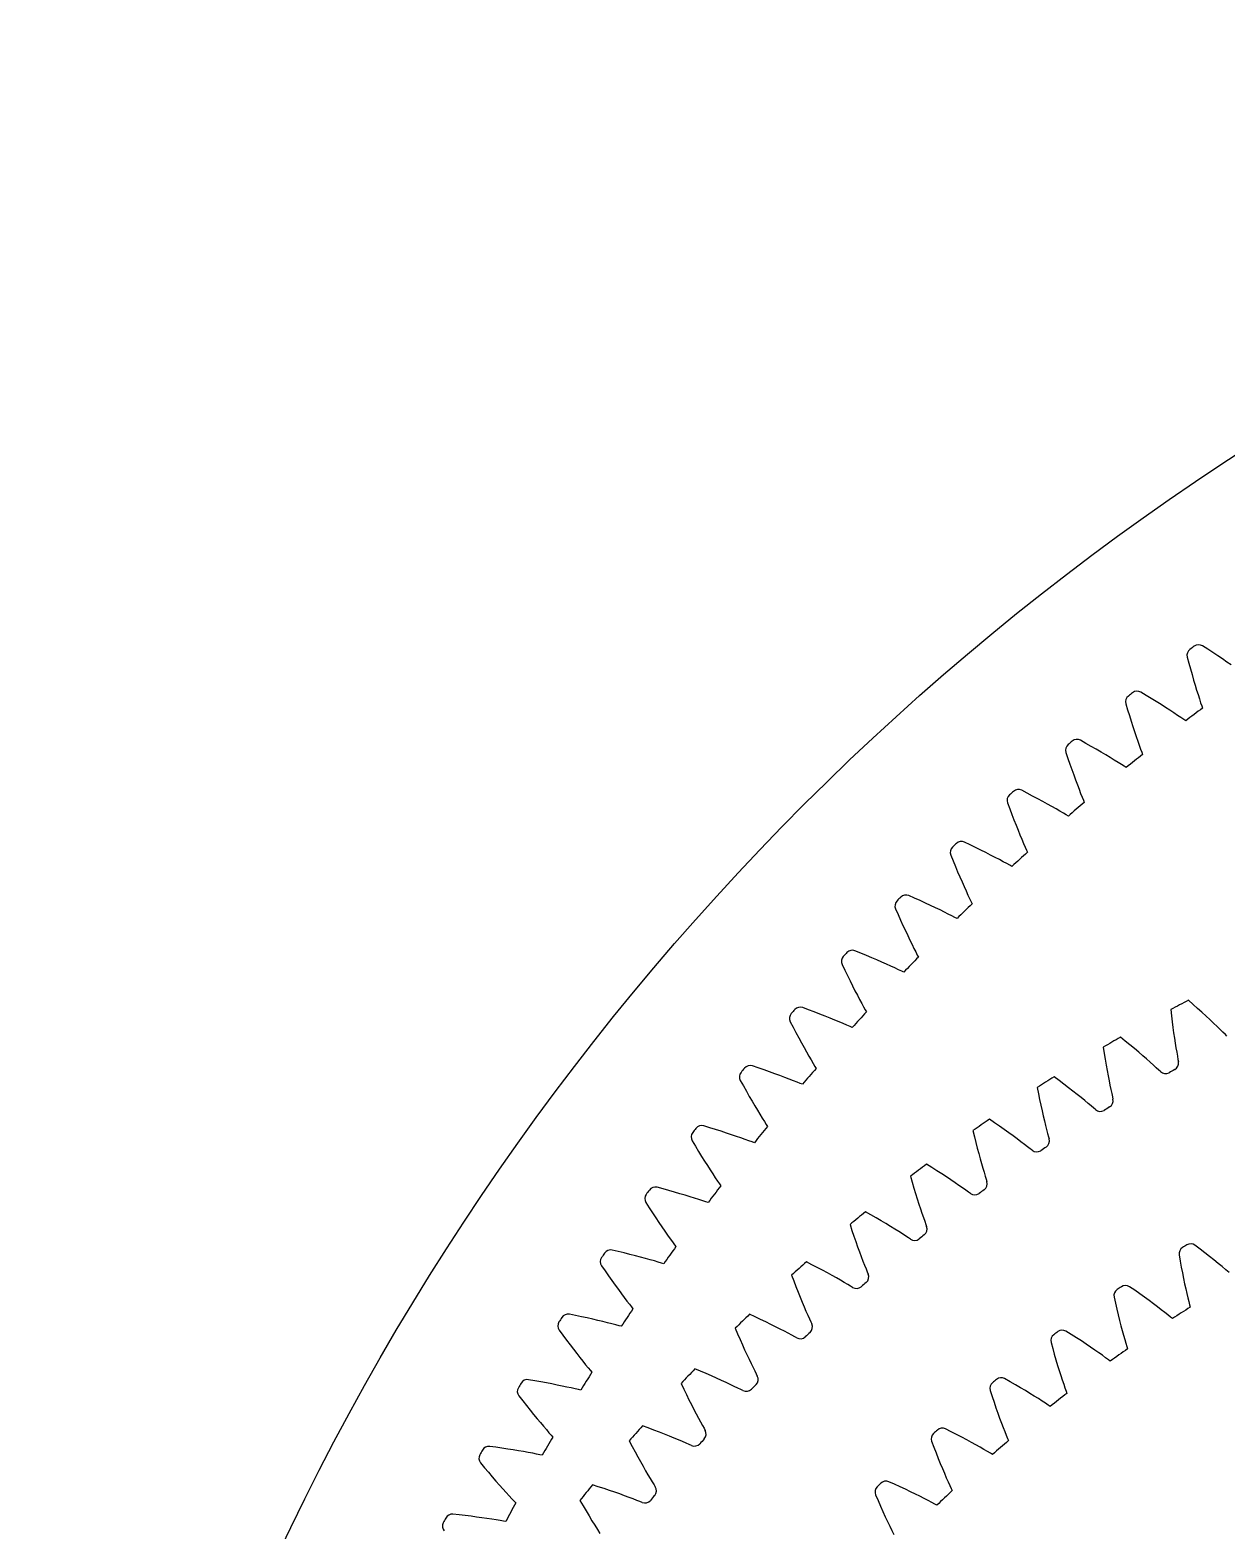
# Model space of a CAD drawing. Header units: millimetres. Extents: x -109 to 109, y -109 to 109.
# Drawn here: x -108.8 to -59.5, y 47 to 108.8 of the extents above; entities that cross this region are included whole.
import ezdxf

# ---------------------------------------------------------------- set-up
doc = ezdxf.new("R2010")
doc.units = ezdxf.units.MM

msp = doc.modelspace()

# ---------------------------------------------------------------- linework, layer by layer
at = {"layer": 'fixed_ring'}
for p, q in [((-60.30331, 83.280841), (-60.520012, 83.420459)), ((-61.148056, 82.961197), (-61.080702, 82.712367)), ((-60.093975, 83.144566), (-60.30331, 83.280841)), ((-59.892853, 83.011707), (-60.093975, 83.144566)), ((-59.700412, 82.882757), (-59.892853, 83.011707)), ((-59.517244, 82.758312), (-59.700412, 82.882757)), ((-59.344129, 82.639116), (-59.517244, 82.758312)), ((-61.080702, 82.712367), (-61.0143, 82.47157)), ((-61.0143, 82.47157), (-60.948664, 82.239636)), ((-60.948664, 82.239636), (-60.884121, 82.017159)), ((-62.839348, 81.384299), (-63.060247, 81.517177)), ((-60.884121, 82.017159), (-60.82106, 81.804886)), ((-60.82106, 81.804886), (-60.759953, 81.603782)), ((-60.759953, 81.603782), (-60.701406, 81.415159)), ((-63.67385, 81.038792), (-63.598864, 80.792154)), ((-62.625915, 81.254534), (-62.839348, 81.384299)), ((-62.420797, 81.127933), (-62.625915, 81.254534)), ((-62.224476, 81.00497), (-62.420797, 81.127933)), ((-62.037564, 80.886224), (-62.224476, 81.00497)), ((-60.701406, 81.415159), (-60.646233, 81.240902)), ((-60.646233, 81.240902), (-60.595648, 81.084004)), ((-60.595648, 81.084004), (-60.551795, 80.950143)), ((-60.551795, 80.950143), (-60.521503, 80.858813)), ((-63.598864, 80.792154), (-63.525079, 80.553516)), ((-63.525079, 80.553516), (-63.452332, 80.323714)), ((-63.452332, 80.323714), (-63.380968, 80.10333)), ((-61.86086, 80.772416), (-62.037564, 80.886224)), ((-61.695459, 80.664484), (-61.86086, 80.772416)), ((-61.542953, 80.563731), (-61.695459, 80.664484)), ((-61.405888, 80.472139), (-61.542953, 80.563731)), ((-61.289138, 80.393328), (-61.405888, 80.472139)), ((-61.209585, 80.339198), (-61.289138, 80.393328)), ((-63.380968, 80.10333), (-63.3114, 79.893099)), ((-63.3114, 79.893099), (-63.244129, 79.693973)), ((-63.244129, 79.693973), (-63.179801, 79.507242)), ((-65.315779, 79.410558), (-65.540665, 79.536571)), ((-65.098451, 79.287428), (-65.315779, 79.410558)), ((-64.889532, 79.167203), (-65.098451, 79.287428)), ((-64.689517, 79.050345), (-64.889532, 79.167203)), ((-64.499036, 78.937411), (-64.689517, 79.050345)), ((-63.179801, 79.507242), (-63.119288, 79.334766)), ((-63.119288, 79.334766), (-63.063895, 79.179501)), ((-63.063895, 79.179501), (-63.015941, 79.047054)), ((-63.015941, 79.047054), (-62.98285, 78.9567)), ((-66.139245, 79.039517), (-66.0567, 78.795305)), ((-66.0567, 78.795305), (-65.9756, 78.559053)), ((-65.9756, 78.559053), (-65.895811, 78.331599)), ((-64.318912, 78.829098), (-64.499036, 78.937411)), ((-64.150266, 78.726311), (-64.318912, 78.829098)), ((-63.994729, 78.630302), (-64.150266, 78.726311)), ((-63.854909, 78.542975), (-63.994729, 78.630302)), ((-63.735787, 78.467796), (-63.854909, 78.542975)), ((-63.654605, 78.416142), (-63.735787, 78.467796)), ((-65.895811, 78.331599), (-65.817695, 78.113518)), ((-65.817695, 78.113518), (-65.741685, 77.905529)), ((-65.741685, 77.905529), (-65.668314, 77.708569)), ((-67.730253, 77.361492), (-67.958913, 77.48052)), ((-67.509237, 77.245113), (-67.730253, 77.361492)), ((-67.296714, 77.131379), (-67.509237, 77.245113)), ((-65.668314, 77.708569), (-65.598266, 77.523907)), ((-65.598266, 77.523907), (-65.532471, 77.353377)), ((-65.532471, 77.353377), (-65.472323, 77.199892)), ((-65.472323, 77.199892), (-65.420313, 77.068984)), ((-68.541903, 76.965268), (-68.451877, 76.723714)), ((-68.451877, 76.723714), (-68.36354, 76.490071)), ((-67.093196, 77.020735), (-67.296714, 77.131379)), ((-66.899328, 76.913721), (-67.093196, 77.020735)), ((-66.715953, 76.811007), (-66.899328, 76.913721)), ((-66.544222, 76.713462), (-66.715953, 76.811007)), ((-66.385802, 76.622288), (-66.544222, 76.713462)), ((-66.243359, 76.539308), (-66.385802, 76.622288)), ((-65.420313, 77.068984), (-65.384455, 76.979692)), ((-68.36354, 76.490071), (-68.276784, 76.265183)), ((-68.276784, 76.265183), (-68.191989, 76.04961)), ((-68.191989, 76.04961), (-68.10961, 75.844061)), ((-66.121979, 76.467833), (-66.243359, 76.539308)), ((-66.039244, 76.418703), (-66.121979, 76.467833)), ((-70.080482, 75.239044), (-70.312699, 75.350974)), ((-68.10961, 75.844061), (-68.030209, 75.649454)), ((-68.030209, 75.649454), (-67.954507, 75.467037)), ((-67.954507, 75.467037), (-67.883492, 75.298614)), ((-70.879545, 74.818013), (-70.782122, 74.579346)), ((-69.855986, 75.129526), (-70.080482, 75.239044)), ((-69.640062, 75.022391), (-69.855986, 75.129526)), ((-69.433233, 74.918067), (-69.640062, 75.022391)), ((-69.236162, 74.817074), (-69.433233, 74.918067)), ((-69.049711, 74.720055), (-69.236162, 74.817074)), ((-68.875057, 74.627845), (-69.049711, 74.720055)), ((-67.883492, 75.298614), (-67.818646, 75.147053)), ((-67.818646, 75.147053), (-67.762629, 75.017809)), ((-67.762629, 75.017809), (-67.724039, 74.929664)), ((-70.782122, 74.579346), (-70.686633, 74.348534)), ((-70.686633, 74.348534), (-70.592992, 74.126424)), ((-70.592992, 74.126424), (-70.501599, 73.913565)), ((-68.713905, 74.541593), (-68.875057, 74.627845)), ((-68.568974, 74.463039), (-68.713905, 74.541593)), ((-68.44545, 74.395336), (-68.568974, 74.463039)), ((-68.361242, 74.348777), (-68.44545, 74.395336)), ((-70.501599, 73.913565), (-70.412929, 73.71065)), ((-70.412929, 73.71065), (-70.327573, 73.51858)), ((-70.327573, 73.51858), (-70.24629, 73.338581)), ((-72.364235, 73.045227), (-72.599789, 73.149953)), ((-72.136473, 72.942675), (-72.364235, 73.045227)), ((-71.917352, 72.842239), (-72.136473, 72.942675)), ((-70.24629, 73.338581), (-70.170121, 73.172425)), ((-70.170121, 73.172425), (-70.100639, 73.022933)), ((-70.100639, 73.022933), (-70.040668, 72.895476)), ((-70.040668, 72.895476), (-69.999382, 72.808561)), ((-73.149953, 72.599789), (-73.045227, 72.364235)), ((-73.045227, 72.364235), (-72.942675, 72.136473)), ((-71.707409, 72.744334), (-71.917352, 72.842239)), ((-71.50732, 72.649458), (-71.707409, 72.744334)), ((-71.31797, 72.558227), (-71.50732, 72.649458)), ((-71.14056, 72.471439), (-71.31797, 72.558227)), ((-70.976828, 72.39019), (-71.14056, 72.471439)), ((-70.829547, 72.316137), (-70.976828, 72.39019)), ((-70.703996, 72.25227), (-70.829547, 72.316137)), ((-70.618394, 72.208327), (-70.703996, 72.25227)), ((-72.942675, 72.136473), (-72.842239, 71.917352)), ((-72.842239, 71.917352), (-72.744334, 71.707409)), ((-72.744334, 71.707409), (-72.649458, 71.50732)), ((-72.649458, 71.50732), (-72.558227, 71.31797)), ((-72.558227, 71.31797), (-72.471439, 71.14056)), ((-72.471439, 71.14056), (-72.39019, 70.976828)), ((-74.579346, 70.782122), (-74.818013, 70.879545)), ((-74.348534, 70.686633), (-74.579346, 70.782122)), ((-74.126424, 70.592992), (-74.348534, 70.686633)), ((-73.913565, 70.501599), (-74.126424, 70.592992)), ((-73.71065, 70.412929), (-73.913565, 70.501599)), ((-73.51858, 70.327573), (-73.71065, 70.412929)), ((-72.39019, 70.976828), (-72.316137, 70.829547)), ((-72.316137, 70.829547), (-72.25227, 70.703996)), ((-72.25227, 70.703996), (-72.208327, 70.618394)), ((-75.350974, 70.312699), (-75.239044, 70.080482)), ((-75.239044, 70.080482), (-75.129526, 69.855986)), ((-75.129526, 69.855986), (-75.022391, 69.640062)), ((-73.338581, 70.24629), (-73.51858, 70.327573)), ((-73.172425, 70.170121), (-73.338581, 70.24629)), ((-73.022933, 70.100639), (-73.172425, 70.170121)), ((-72.895476, 70.040668), (-73.022933, 70.100639)), ((-72.808561, 69.999382), (-72.895476, 70.040668)), ((-75.022391, 69.640062), (-74.918067, 69.433233)), ((-74.918067, 69.433233), (-74.817074, 69.236162)), ((-74.817074, 69.236162), (-74.720055, 69.049711)), ((-74.720055, 69.049711), (-74.627845, 68.875057)), ((-74.627845, 68.875057), (-74.541593, 68.713905)), ((-74.541593, 68.713905), (-74.463039, 68.568974)), ((-74.463039, 68.568974), (-74.395336, 68.44545)), ((-77.48052, 67.958913), (-77.361492, 67.730253)), ((-76.723714, 68.451877), (-76.965268, 68.541903)), ((-76.490071, 68.36354), (-76.723714, 68.451877)), ((-76.265183, 68.276784), (-76.490071, 68.36354)), ((-76.04961, 68.191989), (-76.265183, 68.276784)), ((-75.844061, 68.10961), (-76.04961, 68.191989)), ((-75.649454, 68.030209), (-75.844061, 68.10961)), ((-75.467037, 67.954507), (-75.649454, 68.030209)), ((-75.298614, 67.883492), (-75.467037, 67.954507)), ((-74.395336, 68.44545), (-74.348777, 68.361242)), ((-77.361492, 67.730253), (-77.245113, 67.509237)), ((-77.245113, 67.509237), (-77.131379, 67.296714)), ((-75.147053, 67.818646), (-75.298614, 67.883492)), ((-75.017809, 67.762629), (-75.147053, 67.818646)), ((-74.929664, 67.724039), (-75.017809, 67.762629)), ((-77.131379, 67.296714), (-77.020735, 67.093196)), ((-77.020735, 67.093196), (-76.913721, 66.899328)), ((-76.913721, 66.899328), (-76.811007, 66.715953)), ((-76.811007, 66.715953), (-76.713462, 66.544222)), ((-78.795305, 66.0567), (-79.039517, 66.139245)), ((-76.713462, 66.544222), (-76.622288, 66.385802)), ((-76.622288, 66.385802), (-76.539308, 66.243359)), ((-76.539308, 66.243359), (-76.467833, 66.121979)), ((-76.467833, 66.121979), (-76.418703, 66.039244)), ((-79.536571, 65.540665), (-79.410558, 65.315779)), ((-78.559053, 65.9756), (-78.795305, 66.0567)), ((-78.331599, 65.895811), (-78.559053, 65.9756)), ((-78.113518, 65.817695), (-78.331599, 65.895811)), ((-77.905529, 65.741685), (-78.113518, 65.817695)), ((-77.708569, 65.668314), (-77.905529, 65.741685)), ((-77.523907, 65.598266), (-77.708569, 65.668314)), ((-77.353377, 65.532471), (-77.523907, 65.598266)), ((-77.199892, 65.472323), (-77.353377, 65.532471)), ((-77.068984, 65.420313), (-77.199892, 65.472323)), ((-79.410558, 65.315779), (-79.287428, 65.098451)), ((-79.287428, 65.098451), (-79.167203, 64.889532)), ((-79.167203, 64.889532), (-79.050345, 64.689517)), ((-76.979692, 65.384455), (-77.068984, 65.420313)), ((-79.050345, 64.689517), (-78.937411, 64.499036)), ((-78.937411, 64.499036), (-78.829098, 64.318912)), ((-78.829098, 64.318912), (-78.726311, 64.150266)), ((-80.792154, 63.598864), (-81.038792, 63.67385)), ((-78.726311, 64.150266), (-78.630302, 63.994729)), ((-78.630302, 63.994729), (-78.542975, 63.854909)), ((-78.542975, 63.854909), (-78.467796, 63.735787)), ((-78.467796, 63.735787), (-78.416142, 63.654605)), ((-81.517177, 63.060247), (-81.384299, 62.839348)), ((-80.553516, 63.525079), (-80.792154, 63.598864)), ((-80.323714, 63.452332), (-80.553516, 63.525079)), ((-80.10333, 63.380968), (-80.323714, 63.452332)), ((-79.893099, 63.3114), (-80.10333, 63.380968)), ((-79.693973, 63.244129), (-79.893099, 63.3114)), ((-79.507242, 63.179801), (-79.693973, 63.244129)), ((-79.334766, 63.119288), (-79.507242, 63.179801)), ((-79.179501, 63.063895), (-79.334766, 63.119288)), ((-79.047054, 63.015941), (-79.179501, 63.063895)), ((-78.9567, 62.98285), (-79.047054, 63.015941)), ((-81.384299, 62.839348), (-81.254534, 62.625915)), ((-81.254534, 62.625915), (-81.127933, 62.420797)), ((-81.127933, 62.420797), (-81.00497, 62.224476)), ((-81.00497, 62.224476), (-80.886224, 62.037564)), ((-80.886224, 62.037564), (-80.772416, 61.86086)), ((-80.772416, 61.86086), (-80.664484, 61.695459)), ((-82.712367, 61.080702), (-82.961197, 61.148056)), ((-80.664484, 61.695459), (-80.563731, 61.542953)), ((-80.563731, 61.542953), (-80.472139, 61.405888)), ((-80.472139, 61.405888), (-80.393328, 61.289138)), ((-80.393328, 61.289138), (-80.339198, 61.209585)), ((-83.420459, 60.520012), (-83.280841, 60.30331)), ((-82.47157, 61.0143), (-82.712367, 61.080702)), ((-82.239636, 60.948664), (-82.47157, 61.0143)), ((-82.017159, 60.884121), (-82.239636, 60.948664)), ((-81.804886, 60.82106), (-82.017159, 60.884121)), ((-81.603782, 60.759953), (-81.804886, 60.82106)), ((-81.415159, 60.701406), (-81.603782, 60.759953)), ((-81.240902, 60.646233), (-81.415159, 60.701406)), ((-81.084004, 60.595648), (-81.240902, 60.646233)), ((-80.950143, 60.551795), (-81.084004, 60.595648)), ((-80.858813, 60.521503), (-80.950143, 60.551795)), ((-83.280841, 60.30331), (-83.144566, 60.093975)), ((-83.144566, 60.093975), (-83.011707, 59.892853)), ((-83.011707, 59.892853), (-82.882757, 59.700412)), ((-82.882757, 59.700412), (-82.758312, 59.517244)), ((-82.758312, 59.517244), (-82.639116, 59.344129)), ((-82.639116, 59.344129), (-82.526142, 59.182131)), ((-82.526142, 59.182131), (-82.42074, 59.0328)), ((-82.42074, 59.0328), (-82.324971, 58.89862)), ((-82.324971, 58.89862), (-82.242601, 58.784353)), ((-82.242601, 58.784353), (-82.186047, 58.706504)), ((-84.554122, 58.5046), (-84.804908, 58.56426)), ((-84.311394, 58.445645), (-84.554122, 58.5046)), ((-84.077549, 58.387183), (-84.311394, 58.445645)), ((-83.85319, 58.329522), (-84.077549, 58.387183)), ((-83.639075, 58.273027), (-83.85319, 58.329522)), ((-83.436185, 58.218142), (-83.639075, 58.273027)), ((-83.245848, 58.165432), (-83.436185, 58.218142)), ((-83.069975, 58.115652), (-83.245848, 58.165432)), ((-82.911594, 58.069922), (-83.069975, 58.115652)), ((-82.776446, 58.030212), (-82.911594, 58.069922)), ((-85.244612, 57.922371), (-85.098387, 57.710071)), ((-85.098387, 57.710071), (-84.955729, 57.505031)), ((-84.955729, 57.505031), (-84.81674, 57.308096)), ((-82.684227, 58.002747), (-82.776446, 58.030212)), ((-84.81674, 57.308096), (-84.681925, 57.119717)), ((-84.681925, 57.119717), (-84.551898, 56.940469)), ((-84.551898, 56.940469), (-84.427428, 56.771107)), ((-84.427428, 56.771107), (-84.309519, 56.612664)), ((-84.309519, 56.612664), (-84.199568, 56.46665)), ((-84.199568, 56.46665), (-84.099712, 56.335484)), ((-84.099712, 56.335484), (-84.013863, 56.223807)), ((-84.013863, 56.223807), (-83.954938, 56.147737)), ((-86.315672, 55.873003), (-86.568176, 55.924912)), ((-86.071244, 55.821551), (-86.315672, 55.873003)), ((-85.835709, 55.770318), (-86.071244, 55.821551)), ((-85.609681, 55.719593), (-85.835709, 55.770318)), ((-85.393928, 55.669719), (-85.609681, 55.719593)), ((-85.189444, 55.621109), (-85.393928, 55.669719)), ((-84.997574, 55.574284), (-85.189444, 55.621109)), ((-86.987905, 55.269786), (-86.835211, 55.062091)), ((-86.835211, 55.062091), (-86.686307, 54.861541)), ((-84.820251, 55.529944), (-84.997574, 55.574284)), ((-84.660538, 55.489113), (-84.820251, 55.529944)), ((-84.524231, 55.453584), (-84.660538, 55.489113)), ((-84.431209, 55.428972), (-84.524231, 55.453584)), ((-86.686307, 54.861541), (-86.54132, 54.66898)), ((-86.54132, 54.66898), (-86.400768, 54.484842)), ((-86.400768, 54.484842), (-86.265282, 54.309683)), ((-86.265282, 54.309683), (-86.135655, 54.144234)), ((-86.135655, 54.144234), (-86.012923, 53.989498)), ((-86.012923, 53.989498), (-85.898527, 53.846938)), ((-85.898527, 53.846938), (-85.79468, 53.718909)), ((-87.995346, 53.188408), (-88.24933, 53.232516)), ((-87.74945, 53.144507), (-87.995346, 53.188408)), ((-87.512449, 53.100551), (-87.74945, 53.144507)), ((-85.79468, 53.718909), (-85.705432, 53.609929)), ((-85.705432, 53.609929), (-85.644193, 53.53571)), ((-88.648685, 52.564775), (-88.489667, 52.36188)), ((-87.284966, 53.056812), (-87.512449, 53.100551)), ((-87.06778, 53.013605), (-87.284966, 53.056812)), ((-86.861896, 52.971315), (-87.06778, 53.013605)), ((-86.668675, 52.930421), (-86.861896, 52.971315)), ((-86.490071, 52.891563), (-86.668675, 52.930421)), ((-86.329175, 52.85567), (-86.490071, 52.891563)), ((-86.191839, 52.824355), (-86.329175, 52.85567)), ((-86.098104, 52.802619), (-86.191839, 52.824355)), ((-88.489667, 52.36188), (-88.334658, 52.166012)), ((-88.334658, 52.166012), (-88.183809, 51.978006)), ((-88.183809, 51.978006), (-88.037653, 51.798284)), ((-88.037653, 51.798284), (-87.896838, 51.627381)), ((-87.896838, 51.627381), (-87.762177, 51.466002)), ((-87.762177, 51.466002), (-87.634738, 51.315118)), ((-87.634738, 51.315118), (-87.516007, 51.17615)), ((-87.516007, 51.17615), (-87.408266, 51.051379)), ((-87.408266, 51.051379), (-87.315705, 50.945199)), ((-87.315705, 50.945199), (-87.252209, 50.872901)), ((-89.591552, 50.45336), (-89.846773, 50.489625)), ((-89.34442, 50.417052), (-89.591552, 50.45336)), ((-89.106179, 50.380416), (-89.34442, 50.417052)), ((-88.877457, 50.343702), (-89.106179, 50.380416)), ((-88.659042, 50.307204), (-88.877457, 50.343702)), ((-88.451954, 50.271274), (-88.659042, 50.307204)), ((-88.257565, 50.23635), (-88.451954, 50.271274)), ((-88.077849, 50.20301), (-88.257565, 50.23635)), ((-87.915924, 50.172089), (-88.077849, 50.20301)), ((-87.777689, 50.145019), (-87.915924, 50.172089)), ((-87.683329, 50.126179), (-87.777689, 50.145019)), ((-90.225376, 49.809904), (-90.060186, 49.612002)), ((-90.060186, 49.612002), (-89.899218, 49.420999)), ((-89.899218, 49.420999), (-89.742651, 49.237729)), ((-89.742651, 49.237729), (-89.59103, 49.062592)), ((-89.59103, 49.062592), (-89.445019, 48.896107)), ((-89.445019, 48.896107), (-89.305452, 48.738951)), ((-89.305452, 48.738951), (-89.173427, 48.592064)), ((-89.173427, 48.592064), (-89.050472, 48.456817)), ((-89.050472, 48.456817), (-88.93894, 48.335424)), ((-88.93894, 48.335424), (-88.843153, 48.232144)), ((-88.843153, 48.232144), (-88.777461, 48.161836)), ((-91.102775, 47.670454), (-91.358992, 47.698842)), ((-90.854642, 47.641774), (-91.102775, 47.670454)), ((-90.615385, 47.612491), (-90.854642, 47.641774)), ((-90.385641, 47.582839), (-90.615385, 47.612491)), ((-90.166206, 47.553084), (-90.385641, 47.582839)), ((-89.95811, 47.523548), (-90.166206, 47.553084)), ((-89.762738, 47.494627), (-89.95811, 47.523548)), ((-89.58208, 47.466838), (-89.762738, 47.494627)), ((-89.41928, 47.440918), (-89.58208, 47.466838)), ((-89.280276, 47.418117), (-89.41928, 47.440918)), ((-89.185381, 47.402192), (-89.280276, 47.418117))]:
    msp.add_line(p, q, dxfattribs=at)
for centre, radius, start, end in [((0, 0), 103.25, 126.115144, 126.237797), ((-60.67975, 83.166523), 0.3, 57.828278, 126.115144), ((-60.857644, 83.036436), 0.3, 126.237797, 194.524663), ((-63.212088, 81.258442), 0.3, 59.592984, 127.87985), ((-63.385892, 81.122938), 0.3, 128.002503, 196.289369), ((0, 0), 103.25, 127.87985, 128.002503), ((0, 0), 101, 126.814255, 127.303392), ((-65.854015, 79.132491), 0.3, 129.767209, 198.054075), ((0, 0), 103.25, 129.644556, 129.767209), ((-65.684467, 79.273283), 0.3, 61.35769, 129.644556), ((0, 0), 101, 128.578961, 129.068098), ((-68.259672, 77.066982), 0.3, 131.531914, 199.818781), ((0, 0), 103.25, 131.409262, 131.531914), ((-68.094539, 77.212928), 0.3, 63.122396, 131.409262), ((0, 0), 101, 130.343667, 130.832804), ((-70.44002, 75.079332), 0.3, 64.887102, 133.173968), ((-70.60058, 74.92837), 0.3, 133.29662, 201.583486), ((0, 0), 103.25, 133.173968, 133.29662), ((0, 0), 101, 132.108373, 132.59751), ((-72.874519, 72.718684), 0.3, 135.061326, 203.348192), ((0, 0), 103.25, 134.938674, 135.061326), ((-72.718684, 72.874519), 0.3, 66.651808, 134.938674), ((0, 0), 101, 133.873079, 134.362216), ((-75.079332, 70.44002), 0.3, 136.826032, 205.112898), ((0, 0), 103.25, 136.70338, 136.826032), ((-74.92837, 70.60058), 0.3, 68.416514, 136.70338), ((0, 0), 101, 135.637784, 136.126921), ((-77.066982, 68.259672), 0.3, 70.181219, 138.468086), ((-77.212928, 68.094539), 0.3, 138.590738, 206.877604), ((0, 0), 103.25, 138.468086, 138.590738), ((0, 0), 101, 137.40249, 137.891627), ((-79.132491, 65.854015), 0.3, 71.945925, 140.232791), ((-79.273283, 65.684467), 0.3, 140.355444, 208.64231), ((0, 0), 103.25, 140.232791, 140.355444), ((0, 0), 101, 139.167196, 139.656333), ((-81.122938, 63.385892), 0.3, 73.710631, 141.997497), ((0, 0), 101, 140.931902, 141.421039), ((-81.258442, 63.212088), 0.3, 142.12015, 210.407016), ((0, 0), 103.25, 141.997497, 142.12015), ((-83.036436, 60.857644), 0.3, 75.475337, 143.762203), ((0, 0), 101, 142.696608, 143.185745), ((-83.166523, 60.67975), 0.3, 143.884856, 212.171722), ((0, 0), 103.25, 143.762203, 143.884856), ((0, 0), 101, 144.461314, 144.950451), ((-84.995715, 58.089853), 0.3, 145.649561, 213.936428), ((0, 0), 103.25, 145.526909, 145.649561), ((-84.871168, 58.271669), 0.3, 77.240043, 145.526909), ((-86.744283, 55.444854), 0.3, 147.414267, 215.701133), ((0, 0), 103.25, 147.291615, 147.414267), ((-86.625395, 55.630419), 0.3, 79.004749, 147.291615), ((0, 0), 101, 146.22602, 146.715157), ((-88.297452, 52.9364), 0.3, 80.769455, 149.056321), ((0, 0), 101, 147.990726, 148.479863), ((-88.41057, 52.747262), 0.3, 149.178973, 217.465839), ((0, 0), 103.25, 149.056321, 149.178973), ((0, 0), 101, 149.755431, 150.244569), ((-89.992993, 49.999636), 0.3, 150.943679, 219.230545), ((0, 0), 103.25, 150.821027, 150.943679), ((-89.885754, 50.192168), 0.3, 82.534161, 150.821027), ((-91.388793, 47.400326), 0.3, 84.298867, 152.585733), ((0, 0), 101, 151.520137, 152.009274), ((-91.490053, 47.204583), 0.3, 152.708385, 220.995251), ((0, 0), 103.25, 152.585733, 152.708385)]:
    msp.add_arc(centre, radius, start, end, dxfattribs=at)
at = {"layer": 'outer'}
msp.add_circle((0, 0), 108.759662, dxfattribs=at)
at = {"layer": 'thin_ring_external'}
for p, q in [((-60.905451, 68.672633), (-61.098576, 68.840333)), ((-60.720058, 68.508735), (-60.905451, 68.672633)), ((-61.8241, 68.460278), (-61.796195, 68.206031)), ((-61.796195, 68.206031), (-61.767014, 67.960305)), ((-61.767014, 67.960305), (-61.736794, 67.723603)), ((-60.542675, 68.349123), (-60.720058, 68.508735)), ((-60.373652, 68.194368), (-60.542675, 68.349123)), ((-60.213442, 68.045168), (-60.373652, 68.194368)), ((-60.06265, 67.902396), (-60.213442, 68.045168)), ((-63.694958, 67.161162), (-63.894804, 67.320792)), ((-61.736794, 67.723603), (-61.705808, 67.49654)), ((-61.705808, 67.49654), (-61.674371, 67.279885)), ((-59.922114, 67.767195), (-60.06265, 67.902396)), ((-59.793079, 67.641156), (-59.922114, 67.767195)), ((-59.677573, 67.526719), (-59.793079, 67.641156)), ((-59.579544, 67.428355), (-59.677573, 67.526719)), ((-59.511927, 67.361365), (-59.579544, 67.428355)), ((-64.604114, 66.911272), (-64.565794, 66.658385)), ((-63.502992, 67.005014), (-63.694958, 67.161162)), ((-63.319205, 66.852819), (-63.502992, 67.005014)), ((-63.143971, 66.705134), (-63.319205, 66.852819)), ((-62.977771, 66.562637), (-63.143971, 66.705134)), ((-61.674371, 67.279885), (-61.642856, 67.074631)), ((-61.642856, 67.074631), (-61.611724, 66.88212)), ((-61.611724, 66.88212), (-61.581578, 66.70428)), ((-61.581578, 66.70428), (-61.553266, 66.544168)), ((-64.565794, 66.658385), (-64.526549, 66.414063)), ((-64.526549, 66.414063), (-64.486637, 66.178802)), ((-64.486637, 66.178802), (-64.446355, 65.953203)), ((-62.821244, 66.426176), (-62.977771, 66.562637)), ((-62.675276, 66.296858), (-62.821244, 66.426176)), ((-62.541175, 66.176223), (-62.675276, 66.296858)), ((-62.421068, 66.066625), (-62.541175, 66.176223)), ((-61.553266, 66.544168), (-61.528216, 66.407575)), ((-61.528216, 66.407575), (-61.511643, 66.313846)), ((-66.420058, 65.536443), (-66.62629, 65.687733)), ((-66.221844, 65.388308), (-66.420058, 65.536443)), ((-64.446355, 65.953203), (-64.406049, 65.738021)), ((-64.406049, 65.738021), (-64.366134, 65.534234)), ((-64.366134, 65.534234), (-64.327126, 65.343163)), ((-62.319085, 65.972369), (-62.421068, 66.066625)), ((-62.248774, 65.908211), (-62.319085, 65.972369)), ((-67.318189, 65.249437), (-67.269519, 64.998337)), ((-67.269519, 64.998337), (-67.220276, 64.755833)), ((-66.031964, 65.243786), (-66.221844, 65.388308)), ((-65.850815, 65.10342), (-66.031964, 65.243786)), ((-65.678904, 64.967866), (-65.850815, 65.10342)), ((-65.516907, 64.837947), (-65.678904, 64.967866)), ((-64.327126, 65.343163), (-64.289703, 65.166711)), ((-64.289703, 65.166711), (-64.254842, 65.007896)), ((-64.254842, 65.007896), (-64.224205, 64.872447)), ((-64.224205, 64.872447), (-64.203798, 64.779477)), ((-67.220276, 64.755833), (-67.170739, 64.522408)), ((-67.170739, 64.522408), (-67.121229, 64.298653)), ((-67.121229, 64.298653), (-67.072123, 64.085307)), ((-65.365753, 64.714731), (-65.516907, 64.837947)), ((-65.226812, 64.599703), (-65.365753, 64.714731)), ((-65.102307, 64.495128), (-65.226812, 64.599703)), ((-64.996539, 64.405138), (-65.102307, 64.495128)), ((-64.923654, 64.343921), (-64.996539, 64.405138)), ((-69.076159, 63.801214), (-69.288428, 63.94391)), ((-68.87203, 63.661341), (-69.076159, 63.801214)), ((-68.676376, 63.524737), (-68.87203, 63.661341)), ((-67.072123, 64.085307), (-67.023875, 63.883331)), ((-67.023875, 63.883331), (-66.977055, 63.694022)), ((-66.977055, 63.694022), (-66.93242, 63.519255)), ((-69.961749, 63.477578), (-69.902811, 63.228687)), ((-69.902811, 63.228687), (-69.843654, 62.988409)), ((-69.843654, 62.988409), (-69.784575, 62.757215)), ((-68.489617, 63.391926), (-68.676376, 63.524737)), ((-68.312287, 63.263545), (-68.489617, 63.391926)), ((-68.145092, 63.140386), (-68.312287, 63.263545)), ((-67.989006, 63.023479), (-68.145092, 63.140386)), ((-67.845461, 62.914253), (-67.989006, 63.023479)), ((-66.93242, 63.519255), (-66.891068, 63.362006)), ((-66.891068, 63.362006), (-66.854896, 63.227929)), ((-66.854896, 63.227929), (-66.83069, 63.135875)), ((-69.784575, 62.757215), (-69.725921, 62.535681)), ((-69.725921, 62.535681), (-69.668097, 62.324531)), ((-67.716767, 62.814878), (-67.845461, 62.914253)), ((-67.607394, 62.729306), (-67.716767, 62.814878)), ((-67.532057, 62.671132), (-67.607394, 62.729306)), ((-71.65878, 61.958402), (-71.876728, 62.092263)), ((-71.44908, 61.827028), (-71.65878, 61.958402)), ((-71.247984, 61.698571), (-71.44908, 61.827028)), ((-69.668097, 62.324531), (-69.611598, 62.124706)), ((-69.611598, 62.124706), (-69.557045, 61.937479)), ((-69.557045, 61.937479), (-69.505273, 61.764692)), ((-69.505273, 61.764692), (-69.4575, 61.609273)), ((-72.530336, 61.598681), (-72.46123, 61.352419)), ((-72.46123, 61.352419), (-72.392258, 61.114773)), ((-71.055929, 61.57354), (-71.247984, 61.698571)), ((-70.873478, 61.452547), (-71.055929, 61.57354)), ((-70.701367, 61.336356), (-70.873478, 61.452547)), ((-70.540614, 61.225956), (-70.701367, 61.336356)), ((-70.392705, 61.122715), (-70.540614, 61.225956)), ((-69.4575, 61.609273), (-69.415854, 61.476794)), ((-69.415854, 61.476794), (-69.387888, 61.385812)), ((-72.392258, 61.114773), (-72.323738, 60.886199)), ((-72.323738, 60.886199), (-72.256038, 60.66726)), ((-72.256038, 60.66726), (-72.189594, 60.458662)), ((-70.26004, 61.028707), (-70.392705, 61.122715)), ((-70.147246, 60.947697), (-70.26004, 61.028707)), ((-70.069584, 60.892666), (-70.147246, 60.947697)), ((-74.163567, 60.011114), (-74.386827, 60.135914)), ((-73.94865, 59.88846), (-74.163567, 60.011114)), ((-72.189594, 60.458662), (-72.124938, 60.261325)), ((-72.124938, 60.261325), (-72.062745, 60.076496)), ((-72.062745, 60.076496), (-72.003922, 59.90598)), ((-72.003922, 59.90598), (-71.949809, 59.752653)), ((-75.01962, 59.615914), (-74.940462, 59.372698)), ((-74.940462, 59.372698), (-74.861791, 59.138083)), ((-73.742449, 59.768367), (-73.94865, 59.88846)), ((-73.545424, 59.651326), (-73.742449, 59.768367)), ((-73.358159, 59.537926), (-73.545424, 59.651326)), ((-73.181423, 59.428899), (-73.358159, 59.537926)), ((-73.016273, 59.325192), (-73.181423, 59.428899)), ((-72.86425, 59.22811), (-73.016273, 59.325192)), ((-71.949809, 59.752653), (-71.902759, 59.621995)), ((-71.902759, 59.621995), (-71.871082, 59.532238)), ((-74.861791, 59.138083), (-74.783945, 58.912515)), ((-74.783945, 58.912515), (-74.707313, 58.69654)), ((-74.707313, 58.69654), (-74.632362, 58.490846)), ((-72.727838, 59.139628), (-72.86425, 59.22811)), ((-72.611813, 59.063318), (-72.727838, 59.139628)), ((-72.531957, 59.011521), (-72.611813, 59.063318)), ((-76.586296, 57.962634), (-76.814492, 58.078162)), ((-74.632362, 58.490846), (-74.559659, 58.296329)), ((-74.559659, 58.296329), (-74.48993, 58.11421)), ((-74.48993, 58.11421), (-74.424156, 57.946252)), ((-77.425403, 57.532622), (-77.336326, 57.29286)), ((-76.366525, 57.848906), (-76.586296, 57.962634)), ((-76.155568, 57.737381), (-76.366525, 57.848906)), ((-75.953903, 57.628527), (-76.155568, 57.737381)), ((-75.76214, 57.522911), (-75.953903, 57.628527)), ((-75.581078, 57.421231), (-75.76214, 57.522911)), ((-74.424156, 57.946252), (-74.363793, 57.795276)), ((-74.363793, 57.795276), (-74.311419, 57.666661)), ((-74.311419, 57.666661), (-74.276084, 57.57828)), ((-77.336326, 57.29286), (-77.248089, 57.061673)), ((-77.248089, 57.061673), (-77.161048, 56.839492)), ((-77.161048, 56.839492), (-77.075614, 56.626845)), ((-75.411809, 57.324392), (-75.581078, 57.421231)), ((-75.255929, 57.233633), (-75.411809, 57.324392)), ((-75.115998, 57.150827), (-75.255929, 57.233633)), ((-74.996939, 57.079344), (-75.115998, 57.150827)), ((-74.915024, 57.030869), (-74.996939, 57.079344)), ((-77.075614, 56.626845), (-76.992281, 56.424401)), ((-76.992281, 56.424401), (-76.911653, 56.233033)), ((-76.911653, 56.233033), (-76.834506, 56.05393)), ((-78.922882, 55.816415), (-79.155628, 55.922478)), ((-78.698627, 55.711806), (-78.922882, 55.816415)), ((-78.483269, 55.609036), (-78.698627, 55.711806)), ((-78.277306, 55.508554), (-78.483269, 55.609036)), ((-76.834506, 56.05393), (-76.761892, 55.888815)), ((-76.761892, 55.888815), (-76.695382, 55.740444)), ((-76.695382, 55.740444), (-76.637772, 55.614087)), ((-76.637772, 55.614087), (-76.598838, 55.527231)), ((-79.743627, 55.352316), (-79.644782, 55.116414)), ((-79.644782, 55.116414), (-79.547129, 54.889045)), ((-78.081368, 55.410899), (-78.277306, 55.508554)), ((-77.896284, 55.316739), (-78.081368, 55.410899)), ((-77.723182, 55.22693), (-77.896284, 55.316739)), ((-77.563707, 55.142648), (-77.723182, 55.22693)), ((-77.420495, 55.065656), (-77.563707, 55.142648)), ((-77.298601, 54.999121), (-77.420495, 55.065656)), ((-77.214765, 54.954051), (-77.298601, 54.999121)), ((-79.547129, 54.889045), (-79.451039, 54.670624)), ((-79.451039, 54.670624), (-79.356947, 54.461664)), ((-79.356947, 54.461664), (-79.265372, 54.262812)), ((-79.265372, 54.262812), (-79.176956, 54.074916)), ((-79.176956, 54.074916), (-79.092521, 53.89913)), ((-79.092521, 53.89913), (-79.01319, 53.737136)), ((-79.01319, 53.737136), (-78.940644, 53.591621)), ((-81.169385, 53.576078), (-81.406289, 53.672496)), ((-80.941025, 53.480764), (-81.169385, 53.576078)), ((-80.721629, 53.386921), (-80.941025, 53.480764)), ((-80.511714, 53.29498), (-80.721629, 53.386921)), ((-80.311932, 53.205452), (-80.511714, 53.29498)), ((-80.123138, 53.118969), (-80.311932, 53.205452)), ((-79.946495, 53.036344), (-80.123138, 53.118969)), ((-78.940644, 53.591621), (-78.877895, 53.467735)), ((-78.877895, 53.467735), (-78.835428, 53.382551)), ((-81.970384, 53.078675), (-81.861938, 52.847029)), ((-81.861938, 52.847029), (-81.755032, 52.623861)), ((-81.755032, 52.623861), (-81.650056, 52.409569)), ((-79.783695, 52.958679), (-79.946495, 53.036344)), ((-79.637443, 52.887632), (-79.783695, 52.958679)), ((-79.51292, 52.826158), (-79.637443, 52.887632)), ((-79.427304, 52.784567), (-79.51292, 52.826158)), ((-81.650056, 52.409569), (-81.547464, 52.204648)), ((-81.547464, 52.204648), (-81.447803, 52.009723)), ((-81.447803, 52.009723), (-81.351748, 51.825615)), ((-83.322017, 51.245399), (-83.56268, 51.332009)), ((-81.351748, 51.825615), (-81.260167, 51.653445)), ((-81.260167, 51.653445), (-81.174252, 51.494844)), ((-81.174252, 51.494844), (-81.095793, 51.35243)), ((-81.095793, 51.35243), (-81.028011, 51.231225)), ((-84.10192, 50.71553), (-83.984055, 50.488532)), ((-83.089936, 51.159541), (-83.322017, 51.245399)), ((-82.866872, 51.074785), (-83.089936, 51.159541)), ((-82.653359, 50.991539), (-82.866872, 51.074785)), ((-82.450071, 50.910288), (-82.653359, 50.991539)), ((-82.257886, 50.83163), (-82.450071, 50.910288)), ((-82.077999, 50.756325), (-82.257886, 50.83163)), ((-81.912147, 50.68541), (-82.077999, 50.756325)), ((-81.763102, 50.620427), (-81.912147, 50.68541)), ((-81.028011, 51.231225), (-80.982082, 51.147856)), ((-83.984055, 50.488532), (-83.868077, 50.269941)), ((-83.868077, 50.269941), (-83.754391, 50.060139)), ((-83.754391, 50.060139), (-83.643473, 49.859603)), ((-81.63616, 50.564117), (-81.763102, 50.620427)), ((-81.548909, 50.526077), (-81.63616, 50.564117)), ((-83.643473, 49.859603), (-83.535894, 49.668935)), ((-83.535894, 49.668935), (-83.432361, 49.488925)), ((-83.432361, 49.488925), (-83.333789, 49.32066)), ((-85.377147, 48.828309), (-85.621164, 48.904966)), ((-85.141738, 48.752051), (-85.377147, 48.828309)), ((-83.333789, 49.32066), (-83.241434, 49.16572)), ((-83.241434, 49.16572), (-83.157195, 49.026647)), ((-83.157195, 49.026647), (-83.084494, 48.908327)), ((-83.084494, 48.908327), (-83.035181, 48.826914)), ((-86.134639, 48.266867), (-86.007554, 48.0449)), ((-84.915382, 48.676524), (-85.141738, 48.752051)), ((-84.698632, 48.602114), (-84.915382, 48.676524)), ((-84.492179, 48.529278), (-84.698632, 48.602114)), ((-84.296926, 48.458576), (-84.492179, 48.529278)), ((-84.1141, 48.390721), (-84.296926, 48.458576)), ((-83.945477, 48.326675), (-84.1141, 48.390721)), ((-83.793889, 48.267865), (-83.945477, 48.326675)), ((-83.664742, 48.216814), (-83.793889, 48.267865)), ((-83.576003, 48.182388), (-83.664742, 48.216814)), ((-86.007554, 48.0449), (-85.8827, 47.831254)), ((-85.8827, 47.831254), (-85.760497, 47.626297)), ((-85.760497, 47.626297), (-85.641439, 47.430484)), ((-85.641439, 47.430484), (-85.526123, 47.244393)), ((-85.526123, 47.244393), (-85.415286, 47.068786)), ((-85.415286, 47.068786), (-85.309889, 46.904709))]:
    msp.add_line(p, q, dxfattribs=at)
for centre, radius, start, end in [((-25.5, 0), 77.5, 117.344299, 117.949819), ((-25.5, 0), 77.5, 119.69724, 120.30276), ((-61.805768, 66.254764), 0.3, 298.721515, 11.358159), ((-25.5, 0), 77.5, 122.050181, 122.655701), ((-62.041467, 66.125061), 0.3, 226.2889, 298.925543), ((-25.5, 0), 75.25, 118.721515, 118.925543), ((-64.725425, 64.569099), 0.3, 228.641841, 301.278485), ((-25.5, 0), 75.25, 121.074457, 121.278485), ((-64.495249, 64.708369), 0.3, 301.074457, 13.7111), ((-25.5, 0), 77.5, 124.403123, 125.008642), ((-67.118975, 63.052862), 0.3, 303.427398, 16.064041), ((-67.34324, 62.904259), 0.3, 230.994782, 303.631426), ((-25.5, 0), 75.25, 123.427398, 123.631426), ((-25.5, 0), 77.5, 126.756064, 127.361583), ((-69.672523, 61.291033), 0.3, 305.780339, 18.416982), ((-69.890497, 61.133348), 0.3, 233.347724, 305.984367), ((-25.5, 0), 75.25, 125.780339, 125.984367), ((-25.5, 0), 77.5, 129.109005, 129.714524), ((-72.151586, 59.425853), 0.3, 308.13328, 20.769923), ((-72.362902, 59.259353), 0.3, 235.700665, 308.337308), ((-25.5, 0), 75.25, 128.13328, 128.337308), ((-25.5, 0), 77.5, 131.461946, 132.067466), ((-74.551983, 57.460469), 0.3, 310.486221, 23.122865), ((-74.756286, 57.285433), 0.3, 238.053606, 310.690249), ((-25.5, 0), 75.25, 130.486221, 130.690249), ((-25.5, 0), 77.5, 133.814887, 134.420407), ((-77.066613, 55.214916), 0.3, 240.406547, 313.04319), ((-25.5, 0), 75.25, 132.839163, 133.04319), ((-76.869668, 55.398192), 0.3, 312.839163, 25.475806), ((-25.5, 0), 77.5, 136.167828, 136.773348), ((-79.100732, 53.242502), 0.3, 315.192104, 27.828747), ((-79.289986, 53.051295), 0.3, 242.759488, 315.396132), ((-25.5, 0), 75.25, 135.192104, 135.396132), ((-25.5, 0), 77.5, 138.52077, 139.126289), ((-25.5, 0), 75.25, 137.545045, 137.749073), ((-81.241413, 50.997033), 0.3, 317.545045, 30.181688), ((-81.422657, 50.798217), 0.3, 245.11243, 317.749073), ((-25.5, 0), 77.5, 140.873711, 141.47923), ((-83.288101, 48.665571), 0.3, 319.897986, 32.534629), ((-83.461031, 48.459482), 0.3, 247.465371, 320.102014), ((-25.5, 0), 75.25, 139.897986, 140.102014)]:
    msp.add_arc(centre, radius, start, end, dxfattribs=at)
at = {"layer": 'thin_ring_internal'}
for p, q in [((-60.621104, 58.60702), (-60.827954, 58.763593)), ((-61.481241, 58.365867), (-61.437128, 58.11022)), ((-61.437128, 58.11022), (-61.392656, 57.863016)), ((-60.421921, 58.454006), (-60.621104, 58.60702)), ((-60.231407, 58.30461), (-60.421921, 58.454006)), ((-60.049936, 58.159403), (-60.231407, 58.30461)), ((-59.877995, 58.019075), (-60.049936, 58.159403)), ((-61.392656, 57.863016), (-61.347418, 57.625175)), ((-61.347418, 57.625175), (-61.301749, 57.397292)), ((-59.716226, 57.884488), (-59.877995, 58.019075)), ((-59.565526, 57.756761), (-59.716226, 57.884488)), ((-59.427221, 57.637449), (-59.565526, 57.756761)), ((-63.309782, 56.909535), (-63.523692, 57.056315)), ((-63.103696, 56.765953), (-63.309782, 56.909535)), ((-61.301749, 57.397292), (-61.256038, 57.180113)), ((-61.256038, 57.180113), (-61.210756, 56.974608)), ((-61.210756, 56.974608), (-61.166487, 56.782086)), ((-64.157768, 56.628625), (-64.101809, 56.375307)), ((-64.101809, 56.375307), (-64.045883, 56.13044)), ((-62.906437, 56.625583), (-63.103696, 56.765953)), ((-62.718407, 56.488976), (-62.906437, 56.625583)), ((-62.540123, 56.3568), (-62.718407, 56.488976)), ((-62.372267, 56.229885), (-62.540123, 56.3568)), ((-62.215788, 56.109308), (-62.372267, 56.229885)), ((-61.166487, 56.782086), (-61.124, 56.604438)), ((-61.124, 56.604438), (-61.084406, 56.444672)), ((-61.084406, 56.444672), (-61.049595, 56.308509)), ((-61.049595, 56.308509), (-61.02529, 56.21569)), ((-64.045883, 56.13044), (-63.989628, 55.894961)), ((-63.989628, 55.894961), (-63.933406, 55.669449)), ((-63.933406, 55.669449), (-63.877641, 55.454633)), ((-62.072082, 55.996559), (-62.215788, 56.109308)), ((-61.943419, 55.893901), (-62.072082, 55.996559)), ((-61.834208, 55.805441), (-61.943419, 55.893901)), ((-61.760002, 55.744616), (-61.834208, 55.805441)), ((-65.916572, 55.088797), (-66.13708, 55.225465)), ((-65.704029, 54.954958), (-65.916572, 55.088797)), ((-63.877641, 55.454633), (-63.822847, 55.251456)), ((-63.822847, 55.251456), (-63.769668, 55.061202)), ((-63.769668, 55.061202), (-63.718962, 54.885724)), ((-66.75057, 54.768738), (-66.682886, 54.518297)), ((-66.682886, 54.518297), (-66.615628, 54.276298)), ((-65.500453, 54.823918), (-65.704029, 54.954958)), ((-65.306271, 54.696207), (-65.500453, 54.823918)), ((-65.12203, 54.572469), (-65.306271, 54.696207)), ((-64.948452, 54.4535), (-65.12203, 54.572469)), ((-64.786532, 54.340334), (-64.948452, 54.4535)), ((-63.718962, 54.885724), (-63.671978, 54.727973)), ((-63.671978, 54.727973), (-63.63087, 54.593577)), ((-63.63087, 54.593577), (-63.602272, 54.501989)), ((-66.615628, 54.276298), (-66.548479, 54.043691)), ((-66.548479, 54.043691), (-66.481826, 53.821039)), ((-66.481826, 53.821039), (-66.416127, 53.60905)), ((-64.637736, 54.234393), (-64.786532, 54.340334)), ((-64.504436, 54.137833), (-64.637736, 54.234393)), ((-64.391228, 54.05455), (-64.504436, 54.137833)), ((-64.314272, 53.997243), (-64.391228, 54.05455)), ((-68.435829, 53.148748), (-68.662456, 53.275009)), ((-68.217289, 53.024943), (-68.435829, 53.148748)), ((-66.416127, 53.60905), (-66.351939, 53.408643)), ((-66.351939, 53.408643), (-66.289966, 53.221069)), ((-66.289966, 53.221069), (-66.231151, 53.04814)), ((-69.254033, 52.790234), (-69.17477, 52.543213)), ((-69.17477, 52.543213), (-69.096326, 52.304605)), ((-68.007836, 52.903516), (-68.217289, 53.024943)), ((-67.807923, 52.784978), (-68.007836, 52.903516)), ((-67.618125, 52.669946), (-67.807923, 52.784978)), ((-67.439199, 52.559182), (-67.618125, 52.669946)), ((-67.27219, 52.453672), (-67.439199, 52.559182)), ((-66.231151, 53.04814), (-66.176878, 52.892746)), ((-66.176878, 52.892746), (-66.129562, 52.760408)), ((-66.129562, 52.760408), (-66.096734, 52.67025)), ((-69.096326, 52.304605), (-69.018428, 52.075374)), ((-69.018428, 52.075374), (-68.941488, 51.856065)), ((-67.118626, 52.354768), (-67.27219, 52.453672)), ((-66.980978, 52.264514), (-67.118626, 52.354768)), ((-66.864018, 52.186588), (-66.980978, 52.264514)), ((-66.784479, 52.132924), (-66.864018, 52.186588)), ((-68.941488, 51.856065), (-68.865997, 51.647362)), ((-68.865997, 51.647362), (-68.792554, 51.450158)), ((-68.792554, 51.450158), (-68.721922, 51.265671)), ((-68.721922, 51.265671), (-68.655125, 51.095665)), ((-71.662735, 50.697398), (-71.572065, 50.454333)), ((-70.862096, 51.093591), (-71.094352, 51.209171)), ((-70.638033, 50.980088), (-70.862096, 51.093591)), ((-70.423158, 50.868537), (-70.638033, 50.980088)), ((-70.217946, 50.759428), (-70.423158, 50.868537)), ((-70.023001, 50.653351), (-70.217946, 50.759428)), ((-69.839116, 50.551032), (-70.023001, 50.653351)), ((-68.655125, 51.095665), (-68.593681, 50.942964)), ((-68.593681, 50.942964), (-68.540259, 50.812971)), ((-68.540259, 50.812971), (-68.503272, 50.724438)), ((-71.572065, 50.454333), (-71.482605, 50.219632)), ((-71.482605, 50.219632), (-71.394125, 49.994274)), ((-69.667379, 50.453406), (-69.839116, 50.551032)), ((-69.50938, 50.361754), (-69.667379, 50.453406)), ((-69.367681, 50.278002), (-69.50938, 50.361754)), ((-69.247222, 50.205602), (-69.367681, 50.278002)), ((-69.165274, 50.155696), (-69.247222, 50.205602)), ((-71.394125, 49.994274), (-71.307065, 49.778782)), ((-71.307065, 49.778782), (-71.221946, 49.573817)), ((-71.221946, 49.573817), (-71.139408, 49.380244)), ((-73.19012, 48.927777), (-73.427502, 49.032426)), ((-72.961018, 48.824821), (-73.19012, 48.927777)), ((-72.741186, 48.723388), (-72.961018, 48.824821)), ((-71.139408, 49.380244), (-71.060269, 49.199242)), ((-71.060269, 49.199242), (-70.985635, 49.032528)), ((-70.985635, 49.032528), (-70.917152, 48.882852)), ((-70.917152, 48.882852), (-70.85774, 48.755485)), ((-73.971458, 48.494763), (-73.869577, 48.256179)), ((-73.869577, 48.256179), (-73.769295, 48.025895)), ((-72.53112, 48.623945), (-72.741186, 48.723388)), ((-72.331451, 48.527053), (-72.53112, 48.623945)), ((-72.143004, 48.433399), (-72.331451, 48.527053)), ((-71.966911, 48.343869), (-72.143004, 48.433399)), ((-71.804819, 48.259668), (-71.966911, 48.343869)), ((-71.659377, 48.182599), (-71.804819, 48.259668)), ((-71.53568, 48.115882), (-71.659377, 48.182599)), ((-70.85774, 48.755485), (-70.816674, 48.668768)), ((-73.769295, 48.025895), (-73.670426, 47.804897)), ((-73.670426, 47.804897), (-73.573434, 47.593689)), ((-73.573434, 47.593689), (-73.478871, 47.392906)), ((-71.451498, 48.069843), (-71.53568, 48.115882)), ((-73.478871, 47.392906), (-73.387417, 47.203383)), ((-73.387417, 47.203383), (-73.299942, 47.026259)), ((-73.299942, 47.026259), (-73.217632, 46.863198))]:
    msp.add_line(p, q, dxfattribs=at)
for centre, radius, start, end in [((-61.184853, 58.412274), 0.3, 121.421325, 188.898807), ((-25.5, 0), 68.75, 121.245341, 121.421325), ((-61.005271, 58.521605), 0.3, 53.767859, 121.245341), ((-63.863859, 56.688771), 0.3, 124.087992, 191.565474), ((-25.5, 0), 68.75, 123.912008, 124.087992), ((-63.689559, 56.806338), 0.3, 56.434526, 123.912008), ((-25.5, 0), 66.5, 122.290682, 123.042651), ((-66.459778, 54.842493), 0.3, 126.754659, 194.232141), ((-25.5, 0), 68.75, 126.578675, 126.754659), ((-66.291137, 54.968042), 0.3, 59.101193, 126.578675), ((-25.5, 0), 66.5, 124.957349, 125.709318), ((-68.966987, 52.877439), 0.3, 129.421325, 196.898807), ((-25.5, 0), 68.75, 129.245341, 129.421325), ((-68.80437, 53.010698), 0.3, 61.767859, 129.245341), ((-25.5, 0), 66.5, 127.624016, 128.375984), ((-71.380057, 50.797863), 0.3, 132.087992, 199.565474), ((-25.5, 0), 68.75, 131.912008, 132.087992), ((-71.223815, 50.938544), 0.3, 64.434526, 131.912008), ((-25.5, 0), 66.5, 130.290682, 131.042651), ((-73.69376, 48.608271), 0.3, 134.754659, 202.232141), ((-25.5, 0), 68.75, 134.578675, 134.754659), ((-73.544233, 48.756068), 0.3, 67.101193, 134.578675), ((-25.5, 0), 66.5, 132.957349, 133.709318)]:
    msp.add_arc(centre, radius, start, end, dxfattribs=at)

doc.saveas('drawing.dxf')
